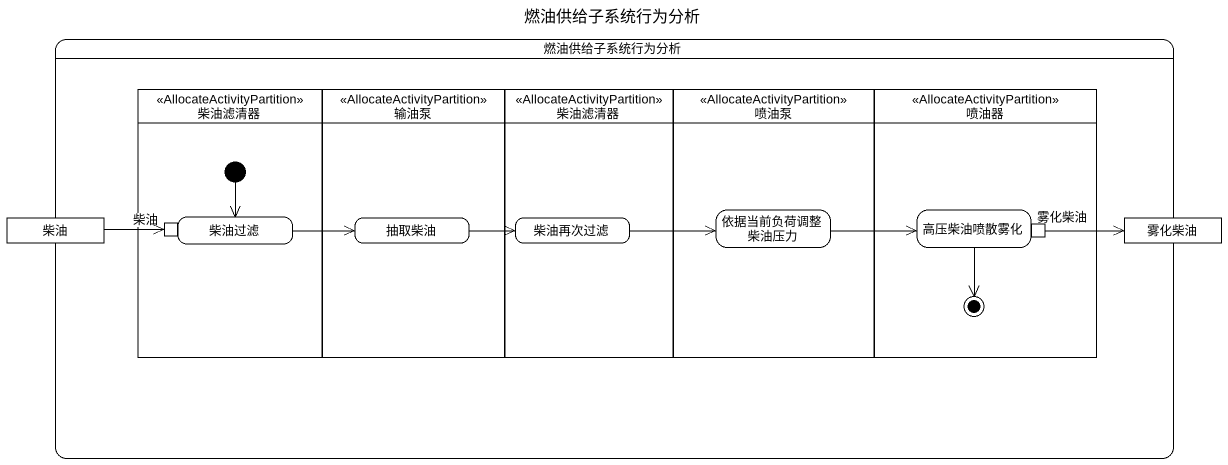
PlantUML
@startuml
title 燃油供给子系统行为分析
hide empty description
state 燃油供给子系统行为分析 {
  state 柴油滤清器 <<AllocateActivityPartition>> {
    state 柴油过滤 {
      state "柴油" as 柴油_2 <<inputPin>>
    }
    [*] --> 柴油过滤
  }
  state 输油泵 <<AllocateActivityPartition>> {
    state 抽取柴油
  }
  state "柴油滤清器" as 柴油滤清器_2 <<AllocateActivityPartition>> {
    state 柴油再次过滤
  }
  state 喷油泵 <<AllocateActivityPartition>> {
    state 依据当前负荷调整柴油压力
  }
  state 喷油器 <<AllocateActivityPartition>> {
    state 高压柴油喷散雾化 {
      state 雾化柴油 <<outputPin>>
    }
    高压柴油喷散雾化 --> [*]
  }
  state 柴油 <<object>>
  state "雾化柴油" as 雾化柴油_2 <<object>>
}
依据当前负荷调整柴油压力 -right-> 高压柴油喷散雾化
柴油 -right-> 柴油_2
柴油过滤 -right-> 抽取柴油
抽取柴油 -right-> 柴油再次过滤
柴油再次过滤 -right-> 依据当前负荷调整柴油压力
雾化柴油 -right-> 雾化柴油_2
@enduml
